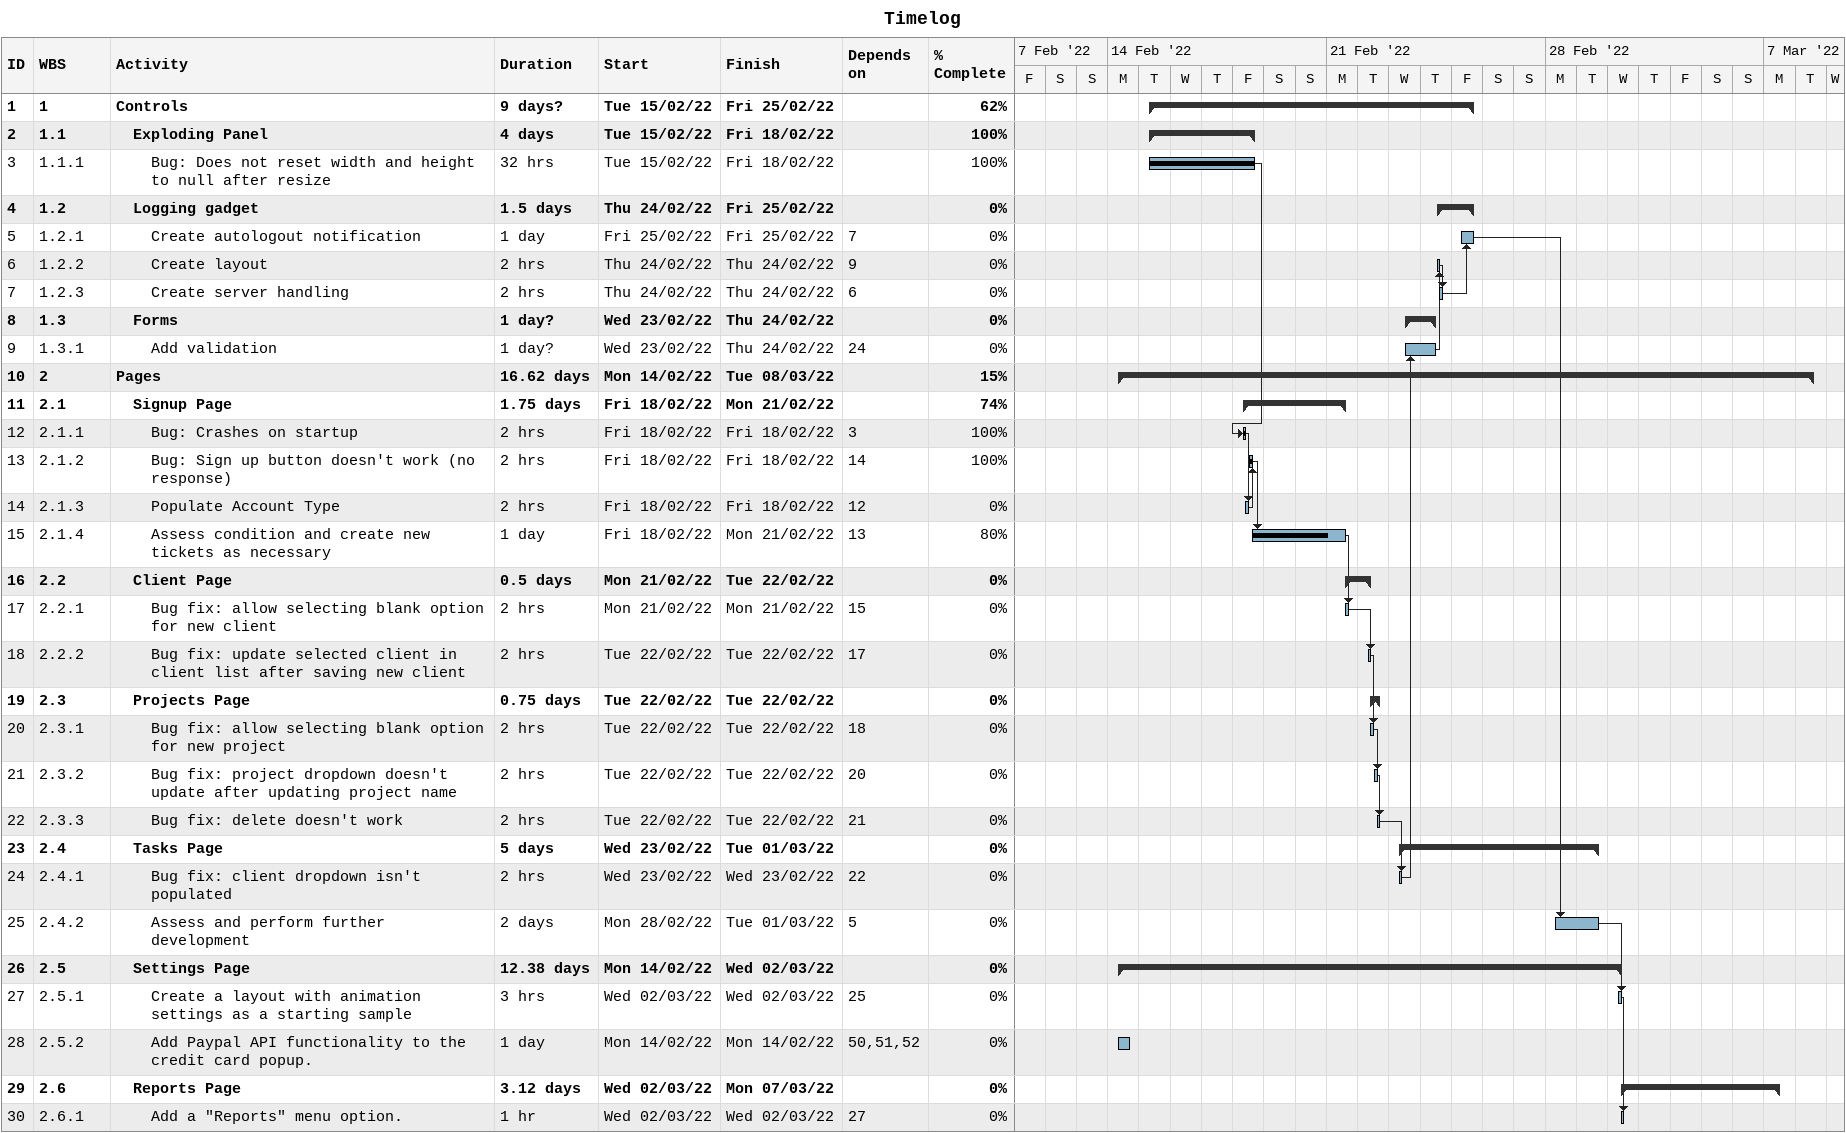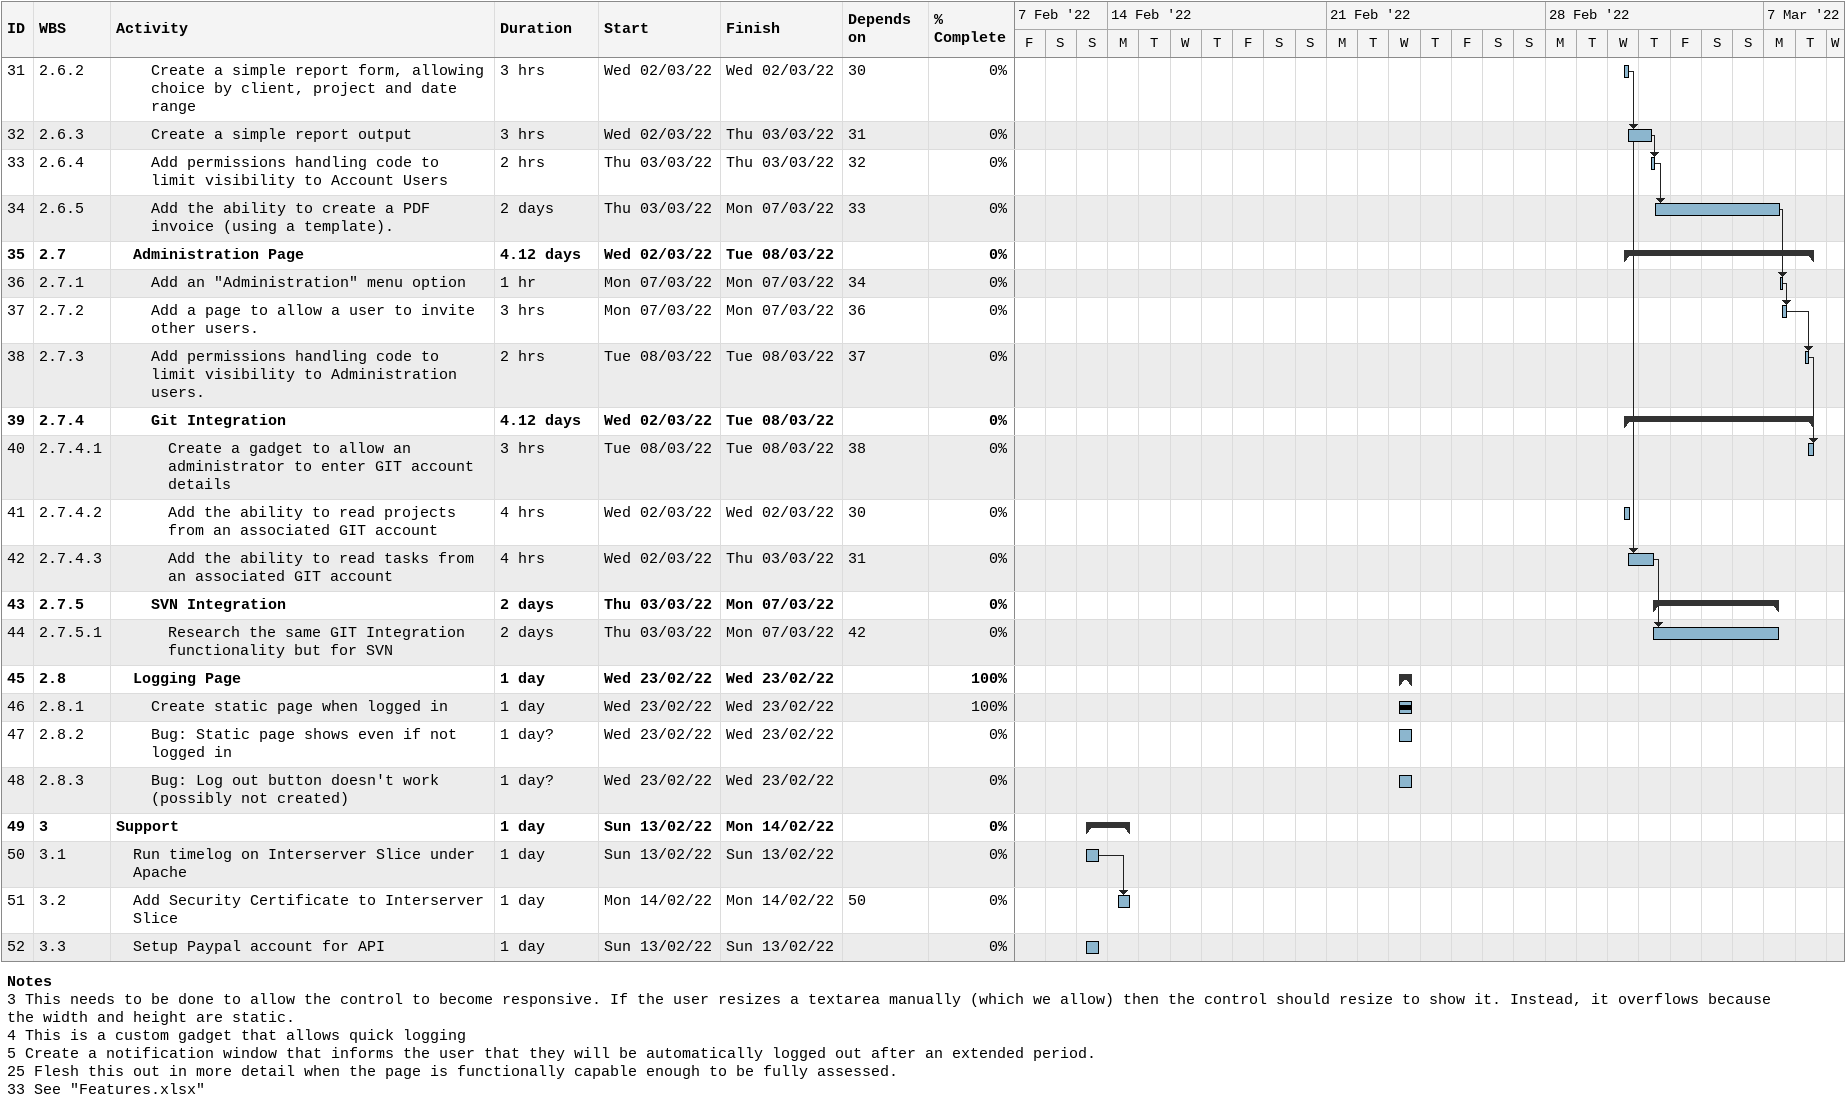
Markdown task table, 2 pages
Timelog

| ID | WBS | Task | Duration | Start | Finish | Predecessors | % complete |
|---|---|---|---|---|---|---|---|
| 1 | 1 | **Controls** | 9d? | 2022-02-15 | 2022-02-25 |  | 62 |
| 2 | 1.1 | **Exploding Panel** | 4d | 2022-02-15 | 2022-02-18 |  | 100 |
| 3 | 1.1.1 | Bug: Does not reset width and height to null after resize | 32h | 2022-02-15 | 2022-02-18 |  | 100 |
| 4 | 1.2 | **Logging gadget** | 1.5d | 2022-02-24 | 2022-02-25 |  | 0 |
| 5 | 1.2.1 | Create autologout notification | 1d | 2022-02-25 | 2022-02-25 | 7 | 0 |
| 6 | 1.2.2 | Create layout | 2h | 2022-02-24 | 2022-02-24 | 9 | 0 |
| 7 | 1.2.3 | Create server handling | 2h | 2022-02-24 | 2022-02-24 | 6 | 0 |
| 8 | 1.3 | **Forms** | 1d? | 2022-02-23 | 2022-02-24 |  | 0 |
| 9 | 1.3.1 | Add validation | 1d? | 2022-02-23 | 2022-02-24 | 24 | 0 |
| 10 | 2 | **Pages** | 16.62d | 2022-02-14 | 2022-03-08 |  | 15 |
| 11 | 2.1 | **Signup Page** | 1.75d | 2022-02-18 | 2022-02-21 |  | 74 |
| 12 | 2.1.1 | Bug: Crashes on startup | 2h | 2022-02-18 | 2022-02-18 | 3 | 100 |
| 13 | 2.1.2 | Bug: Sign up button doesn't work (no response) | 2h | 2022-02-18 | 2022-02-18 | 14 | 100 |
| 14 | 2.1.3 | Populate Account Type | 2h | 2022-02-18 | 2022-02-18 | 12 | 0 |
| 15 | 2.1.4 | Assess condition and create new tickets as necessary | 1d | 2022-02-18 | 2022-02-21 | 13 | 80 |
| 16 | 2.2 | **Client Page** | 0.5d | 2022-02-21 | 2022-02-22 |  | 0 |
| 17 | 2.2.1 | Bug fix: allow selecting blank option for new client | 2h | 2022-02-21 | 2022-02-21 | 15 | 0 |
| 18 | 2.2.2 | Bug fix: update selected client in client list after saving new client | 2h | 2022-02-22 | 2022-02-22 | 17 | 0 |
| 19 | 2.3 | **Projects Page** | 0.75d | 2022-02-22 | 2022-02-22 |  | 0 |
| 20 | 2.3.1 | Bug fix: allow selecting blank option for new project | 2h | 2022-02-22 | 2022-02-22 | 18 | 0 |
| 21 | 2.3.2 | Bug fix: project dropdown doesn't update after updating project name | 2h | 2022-02-22 | 2022-02-22 | 20 | 0 |
| 22 | 2.3.3 | Bug fix: delete doesn't work | 2h | 2022-02-22 | 2022-02-22 | 21 | 0 |
| 23 | 2.4 | **Tasks Page** | 5d | 2022-02-23 | 2022-03-01 |  | 0 |
| 24 | 2.4.1 | Bug fix: client dropdown isn't populated | 2h | 2022-02-23 | 2022-02-23 | 22 | 0 |
| 25 | 2.4.2 | Assess and perform further development | 2d | 2022-02-28 | 2022-03-01 | 5 | 0 |
| 26 | 2.5 | **Settings Page** | 12.38d | 2022-02-14 | 2022-03-02 |  | 0 |
| 27 | 2.5.1 | Create a layout with animation settings as a starting sample | 3h | 2022-03-02 | 2022-03-02 | 25 | 0 |
| 28 | 2.5.2 | Add Paypal API functionality to the credit card popup. | 1d | 2022-02-14 | 2022-02-14 | 50, 51, 52 | 0 |
| 29 | 2.6 | **Reports Page** | 3.12d | 2022-03-02 | 2022-03-07 |  | 0 |
| 30 | 2.6.1 | Add a "Reports" menu option. | 1h | 2022-03-02 | 2022-03-02 | 27 | 0 |
| 31 | 2.6.2 | Create a simple report form, allowing choice by client, project and date range | 3h | 2022-03-02 | 2022-03-02 | 30 | 0 |
| 32 | 2.6.3 | Create a simple report output | 3h | 2022-03-02 | 2022-03-03 | 31 | 0 |
| 33 | 2.6.4 | Add permissions handling code to limit visibility to Account Users | 2h | 2022-03-03 | 2022-03-03 | 32 | 0 |
| 34 | 2.6.5 | Add the ability to create a PDF invoice (using a template). | 2d | 2022-03-03 | 2022-03-07 | 33 | 0 |
| 35 | 2.7 | **Administration Page** | 4.12d | 2022-03-02 | 2022-03-08 |  | 0 |
| 36 | 2.7.1 | Add an "Administration" menu option | 1h | 2022-03-07 | 2022-03-07 | 34 | 0 |
| 37 | 2.7.2 | Add a page to allow a user to invite other users. | 3h | 2022-03-07 | 2022-03-07 | 36 | 0 |
| 38 | 2.7.3 | Add permissions handling code to limit visibility to Administration users. | 2h | 2022-03-08 | 2022-03-08 | 37 | 0 |
| 39 | 2.7.4 | **Git Integration** | 4.12d | 2022-03-02 | 2022-03-08 |  | 0 |
| 40 | 2.7.4.1 | Create a gadget to allow an administrator to enter GIT account details | 3h | 2022-03-08 | 2022-03-08 | 38 | 0 |
| 41 | 2.7.4.2 | Add the ability to read projects from an associated GIT account | 4h | 2022-03-02 | 2022-03-02 | 30 | 0 |
| 42 | 2.7.4.3 | Add the ability to read tasks from an associated GIT account | 4h | 2022-03-02 | 2022-03-03 | 31 | 0 |
| 43 | 2.7.5 | **SVN Integration** | 2d | 2022-03-03 | 2022-03-07 |  | 0 |
| 44 | 2.7.5.1 | Research the same GIT Integration functionality but for SVN | 2d | 2022-03-03 | 2022-03-07 | 42 | 0 |
| 45 | 2.8 | **Logging Page** | 1d | 2022-02-23 | 2022-02-23 |  | 100 |
| 46 | 2.8.1 | Create static page when logged in | 1d | 2022-02-23 | 2022-02-23 |  | 100 |
| 47 | 2.8.2 | Bug: Static page shows even if not logged in | 1d? | 2022-02-23 | 2022-02-23 |  | 0 |
| 48 | 2.8.3 | Bug: Log out button doesn't work (possibly not created) | 1d? | 2022-02-23 | 2022-02-23 |  | 0 |
| 49 | 3 | **Support** | 1d | 2022-02-13 | 2022-02-14 |  | 0 |
| 50 | 3.1 | Run timelog on Interserver Slice under Apache | 1d | 2022-02-13 | 2022-02-13 |  | 0 |
| 51 | 3.2 | Add Security Certificate to Interserver Slice | 1d | 2022-02-14 | 2022-02-14 | 50 | 0 |
| 52 | 3.3 | Setup Paypal account for API | 1d | 2022-02-13 | 2022-02-13 |  | 0 |

Notes
- 3: This needs to be done to allow the control to become responsive. If the user resizes a textarea manually (which we allow) then the control should resize to show it. Instead, it overflows because the width and height are static.
- 4: This is a custom gadget that allows quick logging
- 5: Create a notification window that informs the user that they will be automatically logged out after an extended period.
- 25: Flesh this out in more detail when the page is functionally capable enough to be fully assessed.
- 33: See "Features.xlsx"
